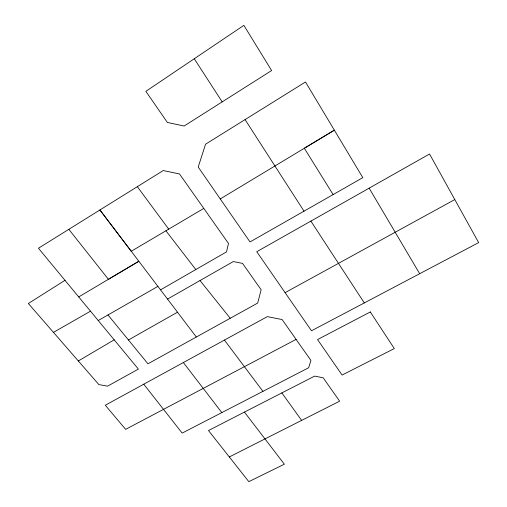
<?xml version="1.0" encoding="UTF-8"?>
<svg xmlns="http://www.w3.org/2000/svg" width="507" height="507" viewBox="0 0 507 507"><rect width="100%" height="100%" fill="white"/><g stroke="black" fill="none" stroke-linecap="round" stroke-linejoin="round"><path stroke-width="0.76" d="M194.27 58.742L145.87 91.336L167.361 122.441L184.104 126.034L271.613 70.543L243.867 25.35L194.27 58.742L222.174 101.901M64.985 280.327L28.354 303.503L98.865 384.585L107.554 386.169L138.386 369.102L38.456 248.234L163.222 170.555L179.497 173.952L228.499 243.461L226.496 251.897L160.535 289.858M220.266 198.934L334.354 130.16L304.339 148.272L333.118 194.587L362.803 177.646L305.487 81.988L205.557 144.197L198.212 167.057L250.008 241.947L333.118 194.587M78.718 296.925L138.842 261.263L108.416 279.3L68.832 229.335M203.801 208.409L131.237 251.257L99.93 209.987L196.329 337.022L257.67 303.072L261.149 289.782L242.549 263.412L233.34 261.536L167.544 299.067M78.338 360.959L114.195 339.823M53.476 332.364L90.512 311.171M98.238 320.538L157.911 286.373M369.14 188.16L429.549 154.014L478.646 242.612L311.488 330.779L256.764 251.706L369.14 188.16L419.682 273.717M128.461 339.975L177.488 312.192M196.329 337.022L147.955 363.804L107.985 314.948M285.086 292.653L454.804 199.555M296.088 339.398L282.12 319.562L267.328 316.628L105.285 405.232L125.641 429.347L296.088 339.398L310.93 360.42L308.668 367.733L182.159 433.098L143.754 384.198M244.437 412.09L208.478 430.538L248.817 481.65L284.351 464.203L244.437 412.09L314.625 376.112L323.136 377.759L339.646 401.183L229.322 456.946M200.031 280.548L230.222 318.276M165.909 230.786L195.816 269.54M221.832 412.609L183.376 362.537M224.424 340.077L262.949 391.366M137.346 186.677L168.711 229.132M281.848 392.912L301.64 420.385M310.886 221.115L364.311 302.933M304.01 211.166L245.077 119.601M370.313 311.951L317.547 339.576L342.098 375.047L394.313 348.569L370.313 311.951"/></g></svg>
